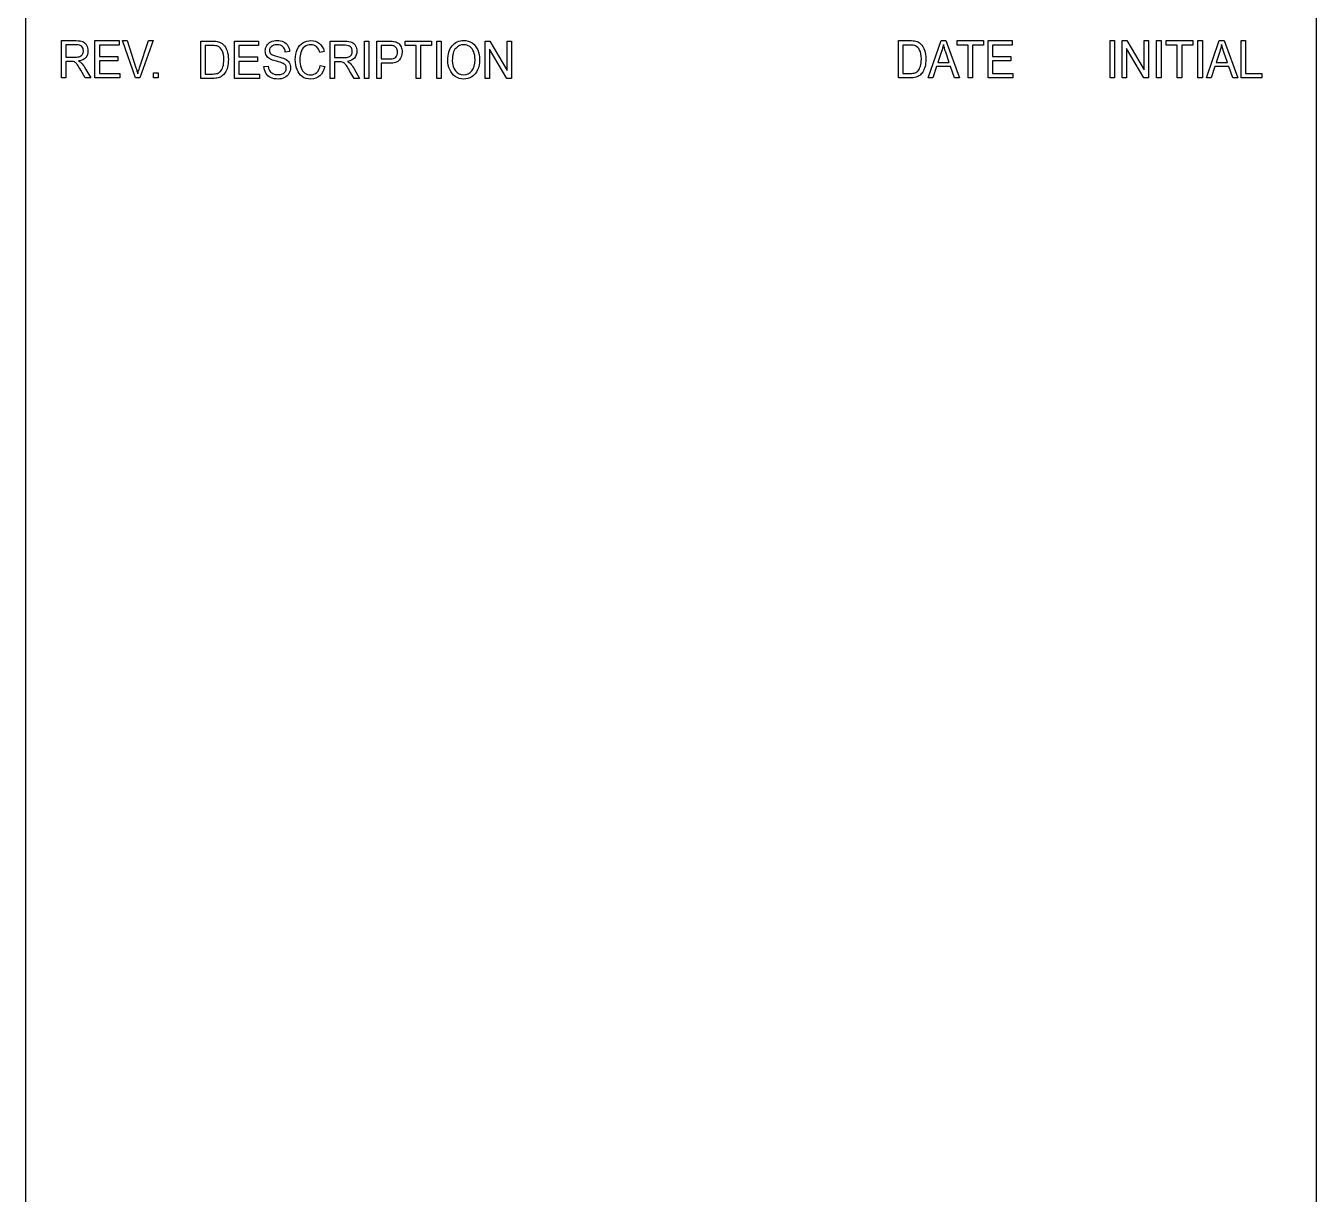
# Model space of a CAD drawing. Header units: millimetres. Extents: x 6 to 858, y 6 to 553.
# Drawn here: x 784.1 to 858.1, y 74.7 to 141.6 of the extents above; entities that cross this region are included whole.
import ezdxf

# ---------------------------------------------------------------- set-up
doc = ezdxf.new("R2010")
doc.units = ezdxf.units.MM
doc.layers.get('0').update_dxf_attribs({"linetype": 'CONTINUOUS'})

msp = doc.modelspace()

# ---------------------------------------------------------------- linework, layer by layer
at = {"color": 7}
for points in [[(784.09998, 9.299996), (784.09998, 550.299996)], [(858.099988, 550.299996), (858.099988, 9.299996)], [(786.13812, 138.657076), (786.13812, 140.793108), (786.985273, 140.793108)], [(790.388238, 138.657076), (789.647959, 140.793108), (789.92164, 140.793108), (790.418214, 139.241352)], [(790.621525, 139.241352), (791.137636, 140.793108), (791.395692, 140.793108), (790.64759, 138.657076), (790.388238, 138.657076)], [(794.137408, 138.626076), (794.137408, 140.762108), (794.795579, 140.762108)], [(801.55718, 138.626076), (801.55718, 140.762108), (802.404333, 140.762108)], [(804.222459, 138.626076), (804.222459, 140.762108), (804.9432, 140.762108)], [(834.137408, 138.657076), (834.137408, 140.793108), (834.795579, 140.793108)], [(786.995713, 140.557067), (786.390967, 140.557067), (786.390967, 139.850397)], [(794.791667, 140.51004), (794.390255, 140.51004), (794.390255, 138.878146)], [(799.222943, 140.160351), (798.980535, 140.139958)], [(801.209194, 140.176375), (800.960258, 140.110809)], [(802.414773, 140.526067), (801.810027, 140.526067), (801.810027, 139.819397)], [(804.964057, 140.51004), (804.475306, 140.51004), (804.475306, 139.746547)], [(834.791667, 140.54104), (834.390255, 140.54104), (834.390255, 138.909146)], [(836.616321, 140.160749), (836.406483, 139.534218)], [(836.406483, 139.534218), (837.054238, 139.534218), (836.854816, 140.125779)], [(852.571331, 140.160749), (852.361493, 139.534218)], [(852.361493, 139.534218), (853.009248, 139.534218), (852.809827, 140.125779)], [(786.684208, 139.605612), (786.390967, 139.605612), (786.390967, 138.657073), (786.13812, 138.657076)], [(786.390967, 139.850397), (786.934439, 139.850397)], [(787.489648, 139.238438), (787.822009, 138.657076), (787.504, 138.657076), (787.251153, 139.101476)], [(797.759331, 139.312345), (797.997826, 139.335662)], [(800.988939, 139.375), (801.241786, 139.303603)], [(802.103268, 139.574612), (801.810027, 139.574612), (801.810027, 138.626073), (801.55718, 138.626076)], [(801.810027, 139.819397), (802.353523, 139.819397)], [(802.908732, 139.207438), (803.24107, 138.626076), (802.92306, 138.626076), (802.670213, 139.070476)], [(804.965353, 139.494481), (804.475306, 139.494481), (804.475306, 138.626081), (804.222459, 138.626076)], [(804.475306, 139.746547), (804.969265, 139.746547)], [(794.826876, 138.626076), (794.137408, 138.626076)], [(794.390255, 138.878146), (794.798195, 138.878146)], [(834.826876, 138.657076), (834.137408, 138.657076)], [(834.390255, 138.909146), (834.798195, 138.909146)]]:
    msp.add_lwpolyline(points, dxfattribs=at)
for points in [[(788.067033, 138.657076), (788.067033, 140.793108), (789.448538, 140.793108), (789.448538, 140.54104), (788.31988, 140.54104), (788.31988, 139.886824), (789.376871, 139.886824), (789.376871, 139.636213), (788.31988, 139.636213), (788.31988, 138.909146), (789.492867, 138.909146), (789.492867, 138.657076)], [(796.070233, 138.626076), (796.070233, 140.762108), (797.451738, 140.762108), (797.451738, 140.51004), (796.32308, 140.51004), (796.32308, 139.855824), (797.380071, 139.855824), (797.380071, 139.605213), (796.32308, 139.605213), (796.32308, 138.878146), (797.496067, 138.878146), (797.496067, 138.626076)], [(803.523894, 138.626076), (803.523894, 140.762108), (803.776741, 140.762108), (803.776741, 138.626076)], [(806.488942, 138.626076), (806.488942, 140.51004), (805.859427, 140.51004), (805.859427, 140.762108), (807.373896, 140.762108), (807.373896, 140.51004), (806.741789, 140.51004), (806.741789, 138.626076)], [(807.676257, 138.626076), (807.676257, 140.762108), (807.929104, 140.762108), (807.929104, 138.626076)], [(810.448411, 138.626073), (810.448411, 140.762106), (810.707763, 140.762106), (811.711329, 139.085043), (811.711329, 140.762106), (811.953736, 140.762106), (811.953736, 138.626073), (811.694384, 138.626073), (810.690819, 140.304593), (810.690819, 138.626073)], [(835.855186, 138.657076), (836.588937, 140.793108), (836.861344, 140.793108), (837.643335, 138.657076), (837.355303, 138.657076), (837.132432, 139.304004), (836.333497, 139.304004), (836.123659, 138.657076)], [(838.133382, 138.657076), (838.133382, 140.54104), (837.503868, 140.54104), (837.503868, 140.793108), (839.018336, 140.793108), (839.018336, 140.54104), (838.386229, 140.54104), (838.386229, 138.657076)], [(839.282896, 138.657076), (839.282896, 140.793108), (840.664425, 140.793108), (840.664425, 140.54104), (839.535744, 140.54104), (839.535744, 139.886824), (840.592735, 139.886824), (840.592735, 139.636213), (839.535744, 139.636213), (839.535744, 138.909146), (840.70873, 138.909146), (840.70873, 138.657076)], [(846.280217, 138.657076), (846.280217, 140.793108), (846.533064, 140.793108), (846.533064, 138.657076)], [(846.976189, 138.657076), (846.976189, 140.793108), (847.235541, 140.793108), (848.239107, 139.116046), (848.239107, 140.793108), (848.481514, 140.793108), (848.481514, 138.657076), (848.222162, 138.657076), (847.218597, 140.335595), (847.218597, 138.657076)], [(848.949408, 138.657076), (848.949408, 140.793108), (849.202255, 140.793108), (849.202255, 138.657076)], [(850.134131, 138.657076), (850.134131, 140.54104), (849.504617, 140.54104), (849.504617, 140.793108), (851.019085, 140.793108), (851.019085, 140.54104), (850.386978, 140.54104), (850.386978, 138.657076)], [(851.321446, 138.657076), (851.321446, 140.793108), (851.574294, 140.793108), (851.574294, 138.657076)], [(851.810197, 138.657076), (852.543947, 140.793108), (852.816354, 140.793108), (853.598346, 138.657076), (853.310313, 138.657076), (853.087443, 139.304004), (852.288507, 139.304004), (852.078669, 138.657076)], [(853.78992, 138.657076), (853.78992, 140.793108), (854.042767, 140.793108), (854.042767, 138.909146), (854.983763, 138.909146), (854.983763, 138.657076)], [(797.759331, 139.312355)], [(800.988939, 139.375)], [(808.297947, 139.666408)], [(808.558596, 139.662035)], [(791.413932, 138.657076), (791.413932, 138.955772), (791.681132, 138.955772), (791.681132, 138.657076)]]:
    msp.add_lwpolyline(points, close=True, dxfattribs=at)
for points in [[(786.985273, 140.793108), (787.155582, 140.793108), (787.285041, 140.773681), (787.373653, 140.734827)], [(787.373653, 140.734827), (787.462279, 140.696944), (787.533097, 140.629434), (787.586106, 140.532296)], [(794.795579, 140.762108), (794.94416, 140.762108), (795.057547, 140.75191), (795.135741, 140.731512)], [(795.135741, 140.731512), (795.245232, 140.703342), (795.338643, 140.652345), (795.415973, 140.57852)], [(797.914423, 140.5115), (797.969161, 140.605722), (798.049099, 140.677117), (798.154238, 140.725684)], [(798.154238, 140.725684), (798.259362, 140.774253), (798.376221, 140.798538), (798.504817, 140.798538)], [(798.504817, 140.798538), (798.646453, 140.798538), (798.771137, 140.772796), (798.878868, 140.721313)], [(798.878868, 140.721313), (798.987479, 140.670803), (799.07089, 140.596008), (799.1291, 140.496928)], [(799.666068, 140.291483), (799.742534, 140.457585), (799.850713, 140.583377), (799.990605, 140.668857)], [(799.990605, 140.668857), (800.131361, 140.755309), (800.286022, 140.798535), (800.454587, 140.798535)], [(800.454587, 140.798535), (800.645744, 140.798535), (800.806485, 140.744138), (800.936809, 140.635345)], [(800.936809, 140.635345), (801.067133, 140.526553), (801.157928, 140.373563), (801.209194, 140.176375)], [(802.404333, 140.762108), (802.574642, 140.762108), (802.704109, 140.742681), (802.792736, 140.703827)], [(802.792736, 140.703827), (802.881363, 140.665944), (802.952173, 140.598434), (803.005167, 140.501296)], [(804.9432, 140.762108), (805.070052, 140.762108), (805.166935, 140.755311), (805.233848, 140.741716)], [(805.233848, 140.741716), (805.327676, 140.724231), (805.40631, 140.690719), (805.469751, 140.64118)], [(805.469751, 140.64118), (805.533177, 140.592611), (805.584003, 140.52413), (805.622228, 140.435735)], [(808.553387, 140.498382), (808.72368, 140.699455), (808.943503, 140.799992), (809.212855, 140.799992)], [(809.212855, 140.799992), (809.389244, 140.799992), (809.548249, 140.752881), (809.689869, 140.658659)], [(809.689869, 140.658659), (809.831505, 140.564436), (809.939252, 140.432816), (810.01311, 140.263798)], [(834.795579, 140.793108), (834.94416, 140.793108), (835.057547, 140.78291), (835.135741, 140.762512)], [(835.135741, 140.762512), (835.245232, 140.734342), (835.338643, 140.683345), (835.415973, 140.60952)], [(835.415973, 140.60952), (835.51676, 140.514327), (835.591914, 140.39242), (835.641436, 140.243801)], [(786.934439, 139.850397), (787.050011, 139.850397), (787.140373, 139.863511), (787.205528, 139.889738)], [(787.305898, 140.459445), (787.240728, 140.524526), (787.137333, 140.557067), (786.995713, 140.557067)], [(787.205528, 139.889738), (787.270697, 139.916937), (787.320227, 139.959677), (787.354116, 140.017959)], [(787.404949, 140.210289), (787.404949, 140.311312), (787.371932, 140.394364), (787.305898, 140.459445)], [(787.354116, 140.017959), (787.388005, 140.077212), (787.404949, 140.141322), (787.404949, 140.210289)], [(787.665597, 140.210289), (787.665597, 140.058756), (787.621724, 139.931021), (787.533977, 139.827086)], [(787.586106, 140.532296), (787.6391, 140.43516), (787.665597, 140.327824), (787.665597, 140.210289)], [(795.118797, 140.466329), (795.051035, 140.49547), (794.941991, 140.51004), (794.791667, 140.51004)], [(795.357316, 140.224457), (795.292146, 140.344906), (795.21264, 140.42553), (795.118797, 140.466329)], [(795.456367, 139.71012), (795.456367, 139.933533), (795.42335, 140.104979), (795.357316, 140.224457)], [(795.415973, 140.57852), (795.51676, 140.483327), (795.591914, 140.36142), (795.641436, 140.212801)], [(795.641436, 140.212801), (795.691837, 140.065154), (795.717038, 139.896136), (795.717038, 139.705749)], [(797.832317, 140.20989), (797.832317, 140.317712), (797.859686, 140.418249), (797.914423, 140.5115)], [(797.898775, 139.94325), (797.85447, 140.022902), (797.832317, 140.111782), (797.832317, 140.20989)], [(798.103405, 139.745092), (798.01217, 139.798516), (797.94396, 139.864569), (797.898775, 139.94325)], [(798.180303, 140.454681), (798.110782, 140.392514), (798.076021, 140.317233), (798.076021, 140.228838)], [(798.076021, 140.228838), (798.076021, 140.152101), (798.100789, 140.088963), (798.150326, 140.039422)], [(798.150326, 140.039422), (798.198984, 139.989884), (798.325836, 139.938888), (798.530882, 139.886433)], [(798.515257, 140.549389), (798.362325, 140.549389), (798.250674, 140.517819), (798.180303, 140.454681)], [(798.847595, 140.445939), (798.772873, 140.514906), (798.662094, 140.549389), (798.515257, 140.549389)], [(798.530882, 139.886433), (798.736808, 139.83495), (798.878004, 139.789782), (798.95447, 139.750928)], [(798.980535, 140.139958), (798.967572, 140.274979), (798.923259, 140.376973), (798.847595, 140.445939)], [(799.1291, 140.496928), (799.187325, 140.397849), (799.218606, 140.285656), (799.222943, 140.160351)], [(799.552688, 139.71012), (799.552688, 139.932562), (799.590481, 140.12635), (799.666068, 140.291483)], [(799.873313, 140.121007), (799.833344, 139.988902), (799.81336, 139.852425), (799.81336, 139.711577)], [(800.080536, 140.438644), (799.982357, 140.359963), (799.913282, 140.254084), (799.873313, 140.121007)], [(800.449378, 140.556666), (800.302526, 140.556666), (800.179579, 140.517325), (800.080536, 140.438644)], [(800.767388, 140.4503), (800.683098, 140.52121), (800.577095, 140.556666), (800.449378, 140.556666)], [(800.960258, 140.110809), (800.915953, 140.266227), (800.851663, 140.379391), (800.767388, 140.4503)], [(802.724958, 140.428445), (802.659788, 140.493526), (802.556393, 140.526067), (802.414773, 140.526067)], [(802.624611, 139.858738), (802.689765, 139.885937), (802.739287, 139.928677), (802.773176, 139.986959)], [(802.824009, 140.179289), (802.824009, 140.280312), (802.790992, 140.363364), (802.724958, 140.428445)], [(802.773176, 139.986959), (802.807065, 140.046212), (802.824009, 140.110322), (802.824009, 140.179289)], [(803.084681, 140.179289), (803.084681, 140.027756), (803.040799, 139.900021), (802.953037, 139.796086)], [(803.005167, 140.501296), (803.058176, 140.40416), (803.084681, 140.296824), (803.084681, 140.179289)], [(805.19996, 140.491097), (805.157382, 140.503726), (805.078748, 140.51004), (804.964057, 140.51004)], [(805.358964, 140.364333), (805.318995, 140.428445), (805.265994, 140.4707), (805.19996, 140.491097)], [(805.317251, 139.848539), (805.385893, 139.916534), (805.420214, 140.012214), (805.420214, 140.135577)], [(805.420214, 140.135577), (805.420214, 140.224943), (805.399798, 140.301195), (805.358964, 140.364333)], [(805.680886, 140.144327), (805.680886, 139.962679), (805.629188, 139.808717), (805.525793, 139.68244)], [(805.622228, 140.435735), (805.661333, 140.347341), (805.680886, 140.250205), (805.680886, 140.144327)], [(808.297947, 139.666408), (808.297947, 140.020957), (808.383094, 140.298282), (808.553387, 140.498382)], [(808.751489, 140.349761), (808.622893, 140.2128), (808.558596, 139.983557), (808.558596, 139.662035)], [(809.214175, 140.556663), (809.035178, 140.556663), (808.880949, 140.487696), (808.751489, 140.349761)], [(809.554337, 140.44884), (809.45355, 140.520722), (809.340162, 140.556663), (809.214175, 140.556663)], [(809.785031, 140.147233), (809.732886, 140.277395), (809.655988, 140.377931), (809.554337, 140.44884)], [(809.864522, 139.692634), (809.864522, 139.866507), (809.838025, 140.01804), (809.785031, 140.147233)], [(810.01311, 140.263798), (810.087832, 140.095752), (810.125194, 139.90488), (810.125194, 139.691179)], [(835.118797, 140.497329), (835.051035, 140.52647), (834.941991, 140.54104), (834.791667, 140.54104)], [(835.357316, 140.255457), (835.292146, 140.375906), (835.21264, 140.45653), (835.118797, 140.497329)], [(835.456367, 139.74112), (835.456367, 139.964533), (835.42335, 140.135979), (835.357316, 140.255457)], [(835.641436, 140.243801), (835.691837, 140.096154), (835.717038, 139.927136), (835.717038, 139.736749)], [(836.719284, 140.568723), (836.694947, 140.431761), (836.660626, 140.29577), (836.616321, 140.160749)], [(836.854816, 140.125779), (836.793998, 140.305482), (836.748821, 140.45313), (836.719284, 140.568723)], [(852.674294, 140.568723), (852.649958, 140.431761), (852.615637, 140.29577), (852.571331, 140.160749)], [(852.809827, 140.125779), (852.749009, 140.305482), (852.703831, 140.45313), (852.674294, 140.568723)], [(786.824972, 139.595416), (786.796299, 139.602213), (786.749378, 139.605612), (786.684208, 139.605612)], [(786.939648, 139.538589), (786.902287, 139.565787), (786.864061, 139.584729), (786.824972, 139.595416)], [(787.068699, 139.395798), (787.020906, 139.463795), (786.977889, 139.511392), (786.939648, 139.538589)], [(787.251153, 139.101476), (787.177295, 139.229696), (787.116477, 139.327803), (787.068699, 139.395798)], [(787.533977, 139.827086), (787.446214, 139.723149), (787.310667, 139.657096), (787.127333, 139.628926)], [(787.127333, 139.628926), (787.194247, 139.592986), (787.24508, 139.557531), (787.279833, 139.522562)], [(787.279833, 139.522562), (787.353676, 139.446797), (787.423614, 139.352089), (787.489648, 139.238438)], [(790.418214, 139.241352), (790.458184, 139.117018), (790.491633, 139.000454), (790.518562, 138.89166)], [(790.518562, 138.89166), (790.548099, 139.008224), (790.58242, 139.124788), (790.621525, 139.241352)], [(795.266089, 139.028221), (795.326042, 139.095245), (795.372524, 139.185097), (795.405533, 139.297775)], [(795.405533, 139.297775), (795.439422, 139.411426), (795.456367, 139.548874), (795.456367, 139.71012)], [(795.666205, 139.274461), (795.632316, 139.149156), (795.588867, 139.045219), (795.535857, 138.962653)], [(795.717038, 139.705749), (795.717038, 139.54353), (795.700094, 139.399767), (795.666205, 139.274461)], [(797.86359, 138.927696), (797.797556, 139.041344), (797.762803, 139.169564), (797.759331, 139.312355)], [(797.997826, 139.335662), (798.009092, 139.228811), (798.035156, 139.140902), (798.076021, 139.071935)], [(798.472248, 139.611044), (798.296723, 139.65864), (798.173775, 139.703322), (798.103405, 139.745092)], [(798.81241, 139.507591), (798.761145, 139.529933), (798.647757, 139.564417), (798.472248, 139.611044)], [(798.984447, 139.38083), (798.949694, 139.43134), (798.892348, 139.473594), (798.81241, 139.507591)], [(798.95447, 139.750928), (799.065689, 139.693617), (799.147796, 139.620765), (799.20079, 139.53237)], [(798.981831, 139.022396), (799.018328, 139.078736), (799.036577, 139.139932), (799.036577, 139.205984)], [(799.036577, 139.205984), (799.036577, 139.273008), (799.0192, 139.33129), (798.984447, 139.38083)], [(799.280304, 139.229303), (799.280304, 139.115655), (799.251191, 139.008319), (799.192966, 138.907296)], [(799.20079, 139.53237), (799.253799, 139.444947), (799.280304, 139.343925), (799.280304, 139.229303)], [(799.653035, 139.137499), (799.586137, 139.315259), (799.552688, 139.506133), (799.552688, 139.71012)], [(799.947596, 138.729525), (799.819, 138.823748), (799.720813, 138.959739), (799.653035, 139.137499)], [(799.81336, 139.711577), (799.81336, 139.529932), (799.836816, 139.371113), (799.88373, 139.235121)], [(799.88373, 139.235121), (799.931523, 139.100102), (800.005381, 138.99908), (800.105304, 138.932056)], [(800.789541, 138.968483), (800.88772, 139.059792), (800.954186, 139.195297), (800.988939, 139.375)], [(801.241786, 139.303603), (801.188777, 139.071446), (801.093198, 138.894172), (800.95505, 138.77178)], [(802.244032, 139.564416), (802.215359, 139.571213), (802.168438, 139.574612), (802.103268, 139.574612)], [(802.358731, 139.507589), (802.32137, 139.534787), (802.283137, 139.553729), (802.244032, 139.564416)], [(802.353523, 139.819397), (802.469078, 139.819397), (802.559441, 139.832511), (802.624611, 139.858738)], [(802.487759, 139.364798), (802.439966, 139.432795), (802.396957, 139.480392), (802.358731, 139.507589)], [(802.670213, 139.070476), (802.59637, 139.198696), (802.535552, 139.296803), (802.487759, 139.364798)], [(802.953037, 139.796086), (802.865275, 139.692149), (802.729727, 139.626096), (802.546393, 139.597926)], [(802.546393, 139.597926), (802.613307, 139.561986), (802.66414, 139.526531), (802.698893, 139.491562)], [(802.698893, 139.491562), (802.772751, 139.415797), (802.842698, 139.321089), (802.908732, 139.207438)], [(805.525793, 139.68244), (805.422398, 139.557134), (805.235585, 139.494481), (804.965353, 139.494481)], [(804.969265, 139.746547), (805.132614, 139.746547), (805.248609, 139.780544), (805.317251, 139.848539)], [(808.407415, 139.133128), (808.334436, 139.301175), (808.297947, 139.478935), (808.297947, 139.666408)], [(808.729336, 138.735353), (808.587716, 138.832491), (808.480409, 138.965083), (808.407415, 139.133128)], [(808.558596, 139.662035), (808.558596, 139.404622), (808.620285, 139.201606), (808.743665, 139.052987)], [(809.679453, 139.055901), (809.802832, 139.205491), (809.864522, 139.417736), (809.864522, 139.692634)], [(810.125194, 139.691179), (810.125194, 139.474563), (810.086089, 139.280776), (810.007879, 139.109817)], [(835.266089, 139.059221), (835.326042, 139.126245), (835.372524, 139.216097), (835.405533, 139.328775)], [(835.405533, 139.328775), (835.439422, 139.442426), (835.456367, 139.579874), (835.456367, 139.74112)], [(835.666205, 139.305461), (835.632316, 139.180156), (835.588867, 139.076219), (835.535857, 138.993653)], [(835.717038, 139.736749), (835.717038, 139.57453), (835.700094, 139.430767), (835.666205, 139.305461)], [(794.798195, 138.878146), (794.924183, 138.878146), (795.022802, 138.891259), (795.094052, 138.917484)], [(795.133149, 138.662502), (795.044522, 138.638218), (794.942431, 138.626076), (794.826876, 138.626076)], [(795.094052, 138.917484), (795.166166, 138.943711), (795.223512, 138.980624), (795.266089, 139.028221)], [(795.361228, 138.768866), (795.298666, 138.722241), (795.22264, 138.686787), (795.133149, 138.662502)], [(795.535857, 138.962653), (795.482864, 138.881059), (795.424654, 138.816464), (795.361228, 138.768866)], [(798.13859, 138.674168), (798.022155, 138.730508), (797.930488, 138.815017), (797.86359, 138.927696)], [(798.076021, 139.071935), (798.117734, 139.00394), (798.182032, 138.948572), (798.268914, 138.905831)], [(798.573891, 138.589659), (798.40099, 138.589659), (798.25589, 138.617829), (798.13859, 138.674168)], [(798.268914, 138.905831), (798.355813, 138.864063), (798.453567, 138.843179), (798.562178, 138.843179)], [(798.562178, 138.843179), (798.658614, 138.843179), (798.74376, 138.859206), (798.817618, 138.891261)], [(798.941438, 138.672712), (798.832827, 138.617343), (798.710311, 138.589659), (798.573891, 138.589659)], [(798.817618, 138.891261), (798.891476, 138.923316), (798.946214, 138.967028), (798.981831, 139.022396)], [(799.192966, 138.907296), (799.134756, 138.807246), (799.050913, 138.729051), (798.941438, 138.672712)], [(800.450675, 138.589649), (800.244749, 138.589649), (800.077056, 138.636274), (799.947596, 138.729525)], [(800.105304, 138.932056), (800.205212, 138.865031), (800.313383, 138.831518), (800.429818, 138.831518)], [(800.429818, 138.831518), (800.571439, 138.831518), (800.691346, 138.877173), (800.789541, 138.968483)], [(800.95505, 138.77178), (800.817766, 138.650359), (800.649641, 138.589649), (800.450675, 138.589649)], [(809.211559, 138.589649), (809.031698, 138.589649), (808.870957, 138.638217), (808.729336, 138.735353)], [(808.743665, 139.052987), (808.867924, 138.905339), (809.023457, 138.831516), (809.210263, 138.831516)], [(809.210263, 138.831516), (809.40054, 138.831516), (809.556937, 138.906311), (809.679453, 139.055901)], [(809.675541, 138.720784), (809.532176, 138.633361), (809.377516, 138.589649), (809.211559, 138.589649)], [(810.007879, 139.109817), (809.929684, 138.938856), (809.818905, 138.809178), (809.675541, 138.720784)], [(834.798195, 138.909146), (834.924183, 138.909146), (835.022802, 138.922259), (835.094052, 138.948484)], [(835.133149, 138.693502), (835.044522, 138.669218), (834.942431, 138.657076), (834.826876, 138.657076)], [(835.094052, 138.948484), (835.166166, 138.974711), (835.223512, 139.011624), (835.266089, 139.059221)], [(835.361228, 138.799866), (835.298666, 138.753241), (835.22264, 138.717787), (835.133149, 138.693502)], [(835.535857, 138.993653), (835.482864, 138.912059), (835.424654, 138.847464), (835.361228, 138.799866)]]:
    msp.add_open_spline(points, degree=3, dxfattribs=at)

doc.saveas('drawing.dxf')
